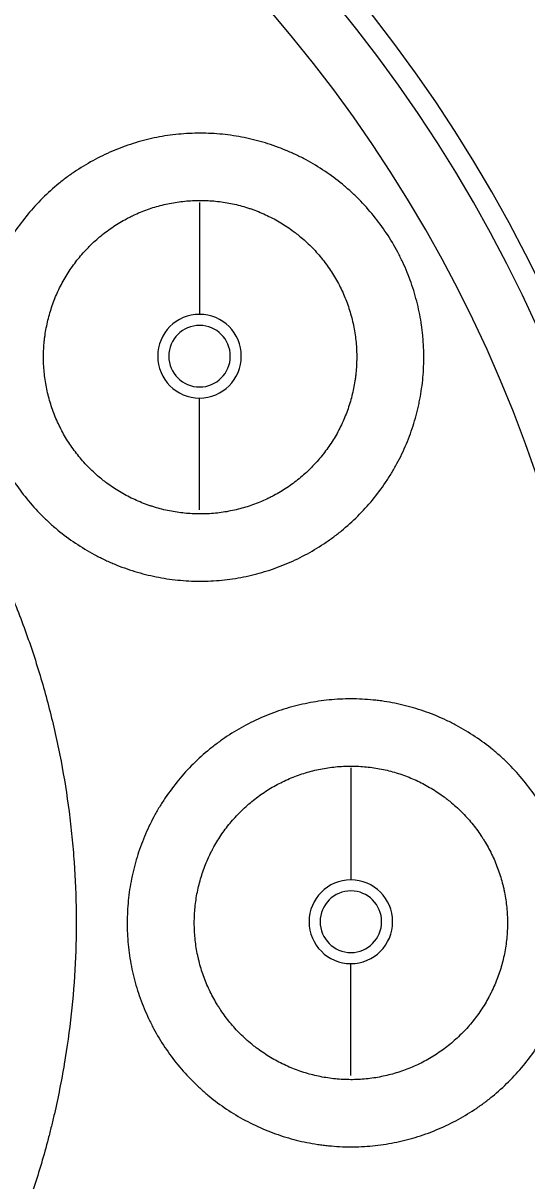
# Model space of a CAD drawing. Extents: x 541 to 1062, y 0 to 382.
# Drawn here: x 910.04 to 919.05, y 271.45 to 292.12 of the extents above; entities that cross this region are included whole.
import ezdxf

# ---------------------------------------------------------------- set-up
doc = ezdxf.new("R2010")
doc.units = 0
doc.header["$LTSCALE"] = 10
doc.header["$MEASUREMENT"] = 0
doc.header["$PDMODE"] = 3
doc.header["$PDSIZE"] = -10
doc.layers.get('0').update_dxf_attribs({"linetype": 'CONTINUOUS'})
doc.layers.get('DEFPOINTS').update_dxf_attribs({"linetype": 'CONTINUOUS'})
doc.layers.add('1', color=7, linetype='CONTINUOUS')
doc.styles.add('Daelim Dimension', font='')
doc.styles.get('Daelim Dimension').set_extended_font_data('NanumGothic')
doc.dimstyles.new('DEFAULT', dxfattribs={"dimscale": 2, "dimtxt": 2, "dimasz": 2, "dimexe": 0, "dimexo": 2, "dimgap": 1, "dimtad": 1, "dimdec": 1, "dimzin": 9, "dimdsep": 46, "dimtxsty": 'Daelim Dimension', "dimcen": 0.5, "dimclrd": 252, "dimclre": 252, "dimclrt": 3, "dimadec": 1, "dimazin": 0, "dimtfac": 1, "dimtdec": 1, "dimtix": 1, "dimtmove": 0, "dimatfit": 3, "dimfxl": 1, "dimtolj": 1, "dimtzin": 1, "dimlwd": 9, "dimlwe": 9, "dimarcsym": 0})

# ---------------------------------------------------------------- blocks, each defined once
blk = doc.blocks.new('*D10')
at = {"color": 5, "linetype": 'ByBlock', "lineweight": 9, "ltscale": 0.5, "transparency": 16777216}
for p, q in [((845.7, 280.073), (845.7, 341.221)), ((849.7, 341.221), (941.7, 341.221)), ((945.7, 280.074), (945.7, 341.221))]:
    blk.add_line(p, q, dxfattribs=at)
at = {"color": 5, "ltscale": 0.5, "transparency": 16777216}
for points in [[(849.7, 341.887), (849.7, 340.554), (845.7, 341.221)], [(941.7, 341.887), (941.7, 340.554), (945.7, 341.221)]]:
    blk.add_solid(points, dxfattribs=at)
at = {"layer": 'DEFPOINTS', "color": 0, "ltscale": 0.5, "transparency": 16777216}
for p in [(945.7, 341.221), (845.7, 276.073), (945.7, 276.074)]:
    blk.add_point(p, dxfattribs=at)
at = {"color": 7, "ltscale": 0.5, "transparency": 16777216, "insert": (895.7, 346.221), "char_height": 6, "attachment_point": 5, "style": 'Daelim Dimension'}
blk.add_mtext('\\A1;%%C100', dxfattribs=at)

msp = doc.modelspace()

# ---------------------------------------------------------------- linework, layer by layer
at = {"layer": '1', "color": 7, "linetype": 'Continuous', "lineweight": 13}
for p, q in [((913.194, 288.921), (913.194, 286.921)), ((913.194, 283.428), (913.194, 285.427)), ((915.9, 278.821), (915.9, 276.821)), ((915.9, 273.328), (915.9, 275.327))]:
    msp.add_line(p, q, dxfattribs=at)
at = {"layer": '1', "color": 7, "linetype": 'Continuous', "lineweight": 18}
for centre, radius, start, end in [((895.7, 276.074), 45.353, 272.3738, 90), ((895.7, 276.074), 41.78, 282.5334, 97.4666), ((895.7, 276.074), 41.2, 272.6477, 90), ((913.194, 286.174), 0.55, 90, 270), ((913.194, 286.174), 0.55, 270, 90), ((915.9, 276.074), 0.55, 90, 270), ((915.9, 276.074), 0.55, 270, 90)]:
    msp.add_arc(centre, radius, start, end, dxfattribs=at)
at = {"layer": '1', "color": 7, "linetype": 'Continuous', "lineweight": 13}
for centre, radius, start, end in [((895.7, 276.074), 26.189, 270, 90), ((895.7, 276.074), 25.813, 0, 90), ((895.7, 276.074), 24.827, 0, 180), ((913.194, 286.174), 0.747, 90, 270), ((913.194, 286.174), 0.747, 270, 90), ((915.9, 276.074), 0.747, 90, 270), ((915.9, 276.074), 0.747, 270, 90), ((895.7, 276.074), 24.827, 180, 0), ((895.7, 276.074), 25.813, 270, 0)]:
    msp.add_arc(centre, radius, start, end, dxfattribs=at)
at = {"layer": '1', "color": 7, "linetype": 'Continuous', "lineweight": 18}
for points, weights in [([(945.7, 276.074), (945.7, 307.335), (922.962, 326.074), (895.7, 326.074)], [0.718695432068, 0.639202599743, 0.732970789054, 1]), ([(928.153, 243.621), (962.121, 277.589), (943.738, 321.97), (895.7, 321.97)], [1, 0.588455621576, 0.588455621576, 1])]:
    msp.add_rational_spline(points, weights, degree=3, dxfattribs=at)
at = {"layer": '1', "color": 7, "linetype": 'Continuous', "lineweight": 13}
for points, knots in [([(895.7, 318.44), (898.473, 318.44), (901.246, 318.167), (906.685, 317.085), (909.351, 316.276), (914.474, 314.154), (916.932, 312.84), (921.543, 309.759), (923.696, 307.992), (927.618, 304.07), (929.385, 301.917), (932.466, 297.306), (933.779, 294.849), (935.902, 289.725), (936.71, 287.059), (937.792, 281.62), (938.065, 278.847), (938.065, 276.074)], [0, 0, 0, 0, 0.125, 0.125, 0.25, 0.25, 0.375, 0.375, 0.5, 0.5, 0.625, 0.625, 0.75, 0.75, 0.875, 0.875, 1, 1, 1, 1]), ([(938.065, 276.074), (938.065, 273.302), (937.792, 270.529), (936.71, 265.09), (935.902, 262.424), (933.779, 257.3), (932.466, 254.843), (929.385, 250.232), (927.618, 248.078), (923.696, 244.157), (921.543, 242.39), (916.932, 239.309), (914.474, 237.995), (909.351, 235.873), (906.685, 235.064), (901.866, 234.106), (899.735, 233.848), (897.597, 233.752)], [0, 0, 0, 0, 0.128669, 0.128669, 0.257338, 0.257338, 0.386007, 0.386007, 0.514676, 0.514676, 0.643345, 0.643345, 0.772014, 0.772014, 0.900684, 0.900684, 1, 1, 1, 1])]:
    msp.add_open_spline(points, degree=3, knots=knots, dxfattribs=at)
at = {"layer": '1', "color": 7, "linetype": 'Continuous', "lineweight": 18}
for points, knots in [([(913.209, 290.156), (913.077, 290.156), (912.946, 290.15), (912.687, 290.125), (912.43, 290.087), (912.177, 290.024), (911.989, 289.968), (911.927, 289.947), (911.803, 289.903), (911.742, 289.88), (911.561, 289.805), (911.325, 289.694), (911.102, 289.562), (910.94, 289.454), (910.859, 289.398), (910.781, 289.339), (910.729, 289.299), (910.703, 289.278), (910.576, 289.174), (910.479, 289.087), (910.294, 288.904), (910.119, 288.712), (909.963, 288.503), (909.871, 288.368), (909.853, 288.34), (909.818, 288.285), (909.8, 288.257), (909.749, 288.172), (909.717, 288.116), (909.623, 287.943), (909.511, 287.708), (909.422, 287.463), (909.364, 287.276), (909.337, 287.181), (909.314, 287.085), (909.299, 287.021), (909.292, 286.989), (909.259, 286.827), (909.239, 286.698), (909.212, 286.438), (909.198, 286.177), (909.21, 285.916), (909.225, 285.752), (909.228, 285.719), (909.236, 285.653), (909.24, 285.62), (909.255, 285.522), (909.266, 285.457), (909.303, 285.264), (909.366, 285.01), (909.453, 284.763), (909.527, 284.581), (909.554, 284.52), (909.61, 284.401), (909.639, 284.341), (909.732, 284.166), (909.867, 283.94), (910.099, 283.624), (910.275, 283.429), (910.392, 283.312), (910.416, 283.289), (910.463, 283.243), (910.536, 283.175), (910.61, 283.111), (910.762, 282.986), (910.972, 282.83), (911.196, 282.695), (911.369, 282.601), (911.428, 282.572), (911.518, 282.529), (911.548, 282.515), (911.608, 282.489), (911.638, 282.476), (911.79, 282.412), (912.036, 282.324), (912.289, 282.26), (912.481, 282.222), (912.545, 282.21), (912.675, 282.191), (912.74, 282.183), (912.937, 282.163), (913.068, 282.156), (913.2, 282.156)], [0, 0, 0, 0, 0.03125, 0.03125, 0.0625, 0.09375, 0.09375, 0.109375, 0.109375, 0.125, 0.125, 0.15625, 0.1875, 0.1875, 0.203125, 0.210938, 0.210938, 0.21875, 0.21875, 0.25, 0.25, 0.28125, 0.3125, 0.3125, 0.320313, 0.320313, 0.328125, 0.328125, 0.34375, 0.34375, 0.375, 0.40625, 0.40625, 0.421875, 0.429688, 0.429688, 0.4375, 0.4375, 0.46875, 0.46875, 0.5, 0.53125, 0.53125, 0.539063, 0.539063, 0.546875, 0.546875, 0.5625, 0.5625, 0.59375, 0.625, 0.625, 0.640625, 0.640625, 0.65625, 0.65625, 0.6875, 0.71875, 0.75, 0.75, 0.757813, 0.757813, 0.765625, 0.78125, 0.78125, 0.8125, 0.84375, 0.84375, 0.859375, 0.859375, 0.867188, 0.867188, 0.875, 0.875, 0.90625, 0.9375, 0.9375, 0.953125, 0.953125, 0.96875, 0.96875, 1, 1, 1, 1]), ([(913.2, 282.156), (913.332, 282.156), (913.463, 282.162), (913.722, 282.188), (913.979, 282.226), (914.232, 282.288), (914.42, 282.345), (914.482, 282.365), (914.606, 282.409), (914.667, 282.433), (914.848, 282.507), (915.084, 282.618), (915.307, 282.751), (915.469, 282.859), (915.55, 282.915), (915.628, 282.974), (915.68, 283.014), (915.706, 283.035), (915.833, 283.138), (915.93, 283.226), (916.115, 283.409), (916.29, 283.601), (916.446, 283.809), (916.538, 283.945), (916.556, 283.972), (916.591, 284.028), (916.609, 284.056), (916.66, 284.14), (916.692, 284.197), (916.786, 284.37), (916.898, 284.605), (916.987, 284.849), (917.045, 285.037), (917.072, 285.131), (917.095, 285.227), (917.11, 285.291), (917.117, 285.324), (917.15, 285.485), (917.17, 285.615), (917.197, 285.875), (917.211, 286.135), (917.199, 286.397), (917.184, 286.561), (917.181, 286.594), (917.173, 286.659), (917.169, 286.692), (917.154, 286.79), (917.143, 286.855), (917.106, 287.049), (917.043, 287.303), (916.956, 287.55), (916.882, 287.732), (916.855, 287.792), (916.799, 287.912), (916.77, 287.971), (916.677, 288.147), (916.542, 288.372), (916.31, 288.688), (916.134, 288.883), (916.017, 289.001), (915.993, 289.024), (915.946, 289.07), (915.873, 289.137), (915.799, 289.202), (915.647, 289.327), (915.437, 289.483), (915.213, 289.618), (915.04, 289.711), (914.981, 289.741), (914.891, 289.783), (914.861, 289.797), (914.801, 289.824), (914.771, 289.837), (914.619, 289.9), (914.373, 289.988), (914.12, 290.052), (913.928, 290.091), (913.864, 290.102), (913.734, 290.122), (913.669, 290.13), (913.472, 290.149), (913.341, 290.156), (913.209, 290.156)], [0, 0, 0, 0, 0.03125, 0.03125, 0.0625, 0.09375, 0.09375, 0.109375, 0.109375, 0.125, 0.125, 0.15625, 0.1875, 0.1875, 0.203125, 0.210938, 0.210938, 0.21875, 0.21875, 0.25, 0.25, 0.28125, 0.3125, 0.3125, 0.320313, 0.320313, 0.328125, 0.328125, 0.34375, 0.34375, 0.375, 0.40625, 0.40625, 0.421875, 0.429688, 0.429688, 0.4375, 0.4375, 0.46875, 0.46875, 0.5, 0.53125, 0.53125, 0.539063, 0.539063, 0.546875, 0.546875, 0.5625, 0.5625, 0.59375, 0.625, 0.625, 0.640625, 0.640625, 0.65625, 0.65625, 0.6875, 0.71875, 0.75, 0.75, 0.757813, 0.757813, 0.765625, 0.78125, 0.78125, 0.8125, 0.84375, 0.84375, 0.859375, 0.859375, 0.867188, 0.867188, 0.875, 0.875, 0.90625, 0.9375, 0.9375, 0.953125, 0.953125, 0.96875, 0.96875, 1, 1, 1, 1]), ([(913.202, 283.356), (913.109, 283.356), (912.926, 283.366), (912.656, 283.406), (912.478, 283.45), (912.369, 283.484), (912.347, 283.491), (912.303, 283.505), (912.281, 283.513), (912.216, 283.536), (912.173, 283.553), (912.046, 283.606), (911.88, 283.684), (911.724, 283.778), (911.609, 283.855), (911.553, 283.894), (911.498, 283.936), (911.461, 283.965), (911.443, 283.979), (911.354, 284.053), (911.218, 284.177), (911.034, 284.38), (910.925, 284.528), (910.848, 284.644), (910.823, 284.683), (910.776, 284.762), (910.753, 284.803), (910.688, 284.925), (910.61, 285.09), (910.549, 285.263), (910.509, 285.395), (910.497, 285.44), (910.475, 285.53), (910.465, 285.575), (910.439, 285.711), (910.412, 285.893), (910.4, 286.166), (910.41, 286.35), (910.421, 286.465), (910.424, 286.488), (910.43, 286.534), (910.44, 286.602), (910.452, 286.67), (910.479, 286.804), (910.524, 286.981), (910.586, 287.153), (910.639, 287.28), (910.658, 287.322), (910.698, 287.405), (910.719, 287.446), (910.784, 287.567), (910.879, 287.723), (910.988, 287.869), (911.075, 287.974), (911.12, 288.026), (911.167, 288.076), (911.198, 288.11), (911.214, 288.126), (911.296, 288.207), (911.432, 288.33), (911.651, 288.491), (911.808, 288.585), (911.909, 288.639), (911.929, 288.649), (911.97, 288.67), (911.991, 288.68), (912.053, 288.709), (912.095, 288.728), (912.222, 288.78), (912.393, 288.841), (912.57, 288.885), (912.704, 288.912), (912.749, 288.919), (912.84, 288.933), (912.885, 288.938), (913.023, 288.952), (913.115, 288.956), (913.207, 288.956)], [0, 0, 0, 0, 0.03125, 0.0625, 0.09375, 0.09375, 0.101563, 0.101563, 0.109375, 0.109375, 0.125, 0.125, 0.15625, 0.1875, 0.1875, 0.203125, 0.210938, 0.210938, 0.21875, 0.21875, 0.25, 0.28125, 0.3125, 0.3125, 0.328125, 0.328125, 0.34375, 0.34375, 0.375, 0.40625, 0.40625, 0.421875, 0.421875, 0.4375, 0.4375, 0.46875, 0.5, 0.53125, 0.53125, 0.539063, 0.539063, 0.546875, 0.5625, 0.5625, 0.59375, 0.625, 0.625, 0.640625, 0.640625, 0.65625, 0.65625, 0.6875, 0.71875, 0.71875, 0.734375, 0.742188, 0.742188, 0.75, 0.75, 0.78125, 0.8125, 0.84375, 0.84375, 0.851562, 0.851562, 0.859375, 0.859375, 0.875, 0.875, 0.90625, 0.9375, 0.9375, 0.953125, 0.953125, 0.96875, 0.96875, 1, 1, 1, 1]), ([(913.207, 288.956), (913.3, 288.956), (913.483, 288.947), (913.753, 288.907), (913.93, 288.862), (914.04, 288.829), (914.062, 288.822), (914.106, 288.807), (914.128, 288.8), (914.193, 288.776), (914.236, 288.76), (914.363, 288.707), (914.529, 288.628), (914.685, 288.534), (914.8, 288.458), (914.856, 288.418), (914.911, 288.376), (914.948, 288.348), (914.966, 288.333), (915.055, 288.26), (915.191, 288.136), (915.375, 287.932), (915.484, 287.784), (915.561, 287.669), (915.586, 287.63), (915.633, 287.55), (915.656, 287.51), (915.721, 287.388), (915.799, 287.222), (915.86, 287.049), (915.899, 286.917), (915.912, 286.873), (915.934, 286.783), (915.944, 286.738), (915.97, 286.602), (915.997, 286.42), (916.009, 286.146), (915.999, 285.963), (915.988, 285.848), (915.985, 285.825), (915.979, 285.779), (915.969, 285.71), (915.957, 285.643), (915.93, 285.508), (915.885, 285.331), (915.823, 285.16), (915.77, 285.033), (915.751, 284.991), (915.711, 284.907), (915.69, 284.866), (915.625, 284.745), (915.53, 284.589), (915.421, 284.444), (915.334, 284.338), (915.289, 284.286), (915.242, 284.236), (915.211, 284.203), (915.195, 284.186), (915.113, 284.105), (914.977, 283.983), (914.758, 283.821), (914.601, 283.728), (914.5, 283.674), (914.48, 283.663), (914.439, 283.643), (914.418, 283.633), (914.356, 283.603), (914.314, 283.585), (914.187, 283.533), (914.016, 283.472), (913.839, 283.428), (913.705, 283.401), (913.66, 283.393), (913.569, 283.38), (913.524, 283.374), (913.386, 283.361), (913.294, 283.356), (913.202, 283.356)], [0, 0, 0, 0, 0.03125, 0.0625, 0.09375, 0.09375, 0.101563, 0.101563, 0.109375, 0.109375, 0.125, 0.125, 0.15625, 0.1875, 0.1875, 0.203125, 0.210938, 0.210938, 0.21875, 0.21875, 0.25, 0.28125, 0.3125, 0.3125, 0.328125, 0.328125, 0.34375, 0.34375, 0.375, 0.40625, 0.40625, 0.421875, 0.421875, 0.4375, 0.4375, 0.46875, 0.5, 0.53125, 0.53125, 0.539062, 0.539062, 0.546875, 0.5625, 0.5625, 0.59375, 0.625, 0.625, 0.640625, 0.640625, 0.65625, 0.65625, 0.6875, 0.71875, 0.71875, 0.734375, 0.742187, 0.742187, 0.75, 0.75, 0.78125, 0.8125, 0.84375, 0.84375, 0.851562, 0.851562, 0.859375, 0.859375, 0.875, 0.875, 0.90625, 0.9375, 0.9375, 0.953125, 0.953125, 0.96875, 0.96875, 1, 1, 1, 1]), ([(909.626, 282.383), (909.752, 282.105), (909.869, 281.825), (910.085, 281.26), (910.284, 280.691), (910.531, 279.823), (910.661, 279.236), (910.774, 278.644), (910.822, 278.345), (910.88, 277.894), (910.898, 277.744), (910.92, 277.516), (910.927, 277.441), (910.94, 277.289), (910.97, 276.909), (910.997, 276.229), (910.979, 275.325), (910.908, 274.426), (910.784, 273.531), (910.666, 272.938), (910.581, 272.568), (910.563, 272.494), (910.527, 272.346), (910.508, 272.272), (910.45, 272.051), (910.41, 271.904), (910.281, 271.468), (910.093, 270.894), (909.763, 270.054), (909.383, 269.236), (909.098, 268.704), (908.796, 268.181), (908.637, 267.922), (908.428, 267.604), (908.385, 267.541), (908.3, 267.415), (908.17, 267.227), (908.037, 267.043), (907.765, 266.68), (907.39, 266.207), (906.988, 265.759), (906.574, 265.324), (906.147, 264.9), (905.694, 264.501), (905.344, 264.211), (905.167, 264.068), (904.986, 263.929), (904.864, 263.837), (904.803, 263.791), (904.496, 263.566), (904.247, 263.395), (903.74, 263.067), (903.224, 262.756), (902.426, 262.335), (901.878, 262.087), (901.321, 261.854), (901.039, 261.745), (900.681, 261.62), (900.609, 261.595), (900.464, 261.547), (900.392, 261.524), (900.174, 261.455), (900.028, 261.411), (899.589, 261.286), (899.001, 261.138), (898.405, 261.024), (897.805, 260.929), (897.504, 260.89), (897.2, 260.86)], [0, 0, 0, 0, 0.03125, 0.03125, 0.0625, 0.09375, 0.125, 0.125, 0.15625, 0.15625, 0.171875, 0.171875, 0.179688, 0.179688, 0.1875, 0.21875, 0.25, 0.28125, 0.3125, 0.34375, 0.34375, 0.351563, 0.351563, 0.359375, 0.359375, 0.375, 0.375, 0.40625, 0.4375, 0.46875, 0.5, 0.5, 0.53125, 0.53125, 0.539063, 0.539063, 0.546875, 0.5625, 0.5625, 0.59375, 0.625, 0.625, 0.65625, 0.6875, 0.6875, 0.703125, 0.710938, 0.710938, 0.71875, 0.71875, 0.75, 0.75, 0.78125, 0.8125, 0.84375, 0.84375, 0.875, 0.875, 0.882813, 0.882813, 0.890625, 0.890625, 0.90625, 0.90625, 0.9375, 0.96875, 0.96875, 1, 1, 1, 1]), ([(915.904, 280.053), (915.773, 280.054), (915.642, 280.047), (915.383, 280.022), (915.127, 279.984), (914.874, 279.922), (914.686, 279.865), (914.624, 279.845), (914.5, 279.801), (914.438, 279.777), (914.257, 279.703), (914.021, 279.592), (913.798, 279.459), (913.635, 279.351), (913.555, 279.295), (913.476, 279.235), (913.424, 279.195), (913.398, 279.174), (913.27, 279.07), (913.076, 278.895), (912.812, 278.606), (912.656, 278.396), (912.564, 278.26), (912.546, 278.233), (912.51, 278.177), (912.493, 278.149), (912.442, 278.064), (912.409, 278.007), (912.316, 277.833), (912.203, 277.597), (912.114, 277.351), (912.057, 277.163), (912.03, 277.068), (912.007, 276.972), (911.992, 276.907), (911.985, 276.875), (911.953, 276.713), (911.933, 276.583), (911.907, 276.322), (911.901, 276.192), (911.9, 275.93), (911.906, 275.799), (911.925, 275.601), (911.933, 275.535), (911.953, 275.405), (911.964, 275.34), (912.002, 275.147), (912.066, 274.893), (912.154, 274.646), (912.229, 274.464), (912.256, 274.404), (912.298, 274.315), (912.312, 274.285), (912.342, 274.226), (912.418, 274.079), (912.57, 273.827), (912.725, 273.617), (912.891, 273.415), (912.979, 273.318), (913.096, 273.201), (913.119, 273.178), (913.167, 273.133), (913.239, 273.066), (913.313, 273.002), (913.465, 272.878), (913.674, 272.723), (913.898, 272.588), (914.071, 272.496), (914.129, 272.466), (914.249, 272.41), (914.308, 272.383), (914.49, 272.308), (914.735, 272.22), (914.987, 272.157), (915.178, 272.119), (915.274, 272.102), (915.372, 272.088), (915.437, 272.08), (915.47, 272.077), (915.633, 272.06), (915.765, 272.054), (915.896, 272.053)], [0, 0, 0, 0, 0.03125, 0.03125, 0.0625, 0.09375, 0.09375, 0.109375, 0.109375, 0.125, 0.125, 0.15625, 0.1875, 0.1875, 0.203125, 0.210938, 0.210938, 0.21875, 0.21875, 0.25, 0.28125, 0.3125, 0.3125, 0.320313, 0.320313, 0.328125, 0.328125, 0.34375, 0.34375, 0.375, 0.40625, 0.40625, 0.421875, 0.429688, 0.429688, 0.4375, 0.4375, 0.46875, 0.46875, 0.5, 0.5, 0.53125, 0.53125, 0.546875, 0.546875, 0.5625, 0.5625, 0.59375, 0.625, 0.625, 0.640625, 0.640625, 0.648438, 0.648438, 0.65625, 0.6875, 0.71875, 0.71875, 0.75, 0.75, 0.757812, 0.757812, 0.765625, 0.78125, 0.78125, 0.8125, 0.84375, 0.84375, 0.859375, 0.859375, 0.875, 0.875, 0.90625, 0.9375, 0.9375, 0.953125, 0.960937, 0.960937, 0.96875, 0.96875, 1, 1, 1, 1]), ([(915.896, 272.053), (916.028, 272.053), (916.158, 272.06), (916.417, 272.085), (916.674, 272.123), (916.927, 272.185), (917.114, 272.242), (917.177, 272.262), (917.301, 272.306), (917.362, 272.33), (917.544, 272.404), (917.779, 272.515), (918.003, 272.648), (918.166, 272.756), (918.246, 272.812), (918.325, 272.872), (918.377, 272.912), (918.402, 272.933), (918.53, 273.037), (918.725, 273.212), (918.988, 273.501), (919.145, 273.71), (919.237, 273.847), (919.255, 273.874), (919.29, 273.93), (919.308, 273.958), (919.359, 274.043), (919.392, 274.1), (919.485, 274.274), (919.597, 274.51), (919.686, 274.756), (919.744, 274.944), (919.77, 275.039), (919.794, 275.135), (919.808, 275.2), (919.815, 275.232), (919.848, 275.394), (919.867, 275.524), (919.893, 275.785), (919.9, 275.915), (919.9, 276.177), (919.894, 276.308), (919.875, 276.505), (919.867, 276.571), (919.848, 276.702), (919.837, 276.767), (919.798, 276.96), (919.735, 277.214), (919.647, 277.461), (919.572, 277.643), (919.545, 277.703), (919.503, 277.792), (919.488, 277.822), (919.458, 277.881), (919.382, 278.028), (919.231, 278.28), (919.075, 278.49), (918.91, 278.692), (918.822, 278.789), (918.705, 278.906), (918.681, 278.929), (918.634, 278.974), (918.561, 279.041), (918.487, 279.105), (918.336, 279.229), (918.126, 279.384), (917.903, 279.518), (917.73, 279.611), (917.671, 279.641), (917.552, 279.697), (917.492, 279.724), (917.311, 279.799), (917.066, 279.886), (916.814, 279.95), (916.622, 279.988), (916.526, 280.005), (916.429, 280.019), (916.364, 280.027), (916.331, 280.03), (916.167, 280.047), (916.036, 280.053), (915.904, 280.053)], [0, 0, 0, 0, 0.03125, 0.03125, 0.0625, 0.09375, 0.09375, 0.109375, 0.109375, 0.125, 0.125, 0.15625, 0.1875, 0.1875, 0.203125, 0.210938, 0.210938, 0.21875, 0.21875, 0.25, 0.28125, 0.3125, 0.3125, 0.320313, 0.320313, 0.328125, 0.328125, 0.34375, 0.34375, 0.375, 0.40625, 0.40625, 0.421875, 0.429688, 0.429688, 0.4375, 0.4375, 0.46875, 0.46875, 0.5, 0.5, 0.53125, 0.53125, 0.546875, 0.546875, 0.5625, 0.5625, 0.59375, 0.625, 0.625, 0.640625, 0.640625, 0.648438, 0.648438, 0.65625, 0.6875, 0.71875, 0.71875, 0.75, 0.75, 0.757813, 0.757813, 0.765625, 0.78125, 0.78125, 0.8125, 0.84375, 0.84375, 0.859375, 0.859375, 0.875, 0.875, 0.90625, 0.9375, 0.9375, 0.953125, 0.960938, 0.960938, 0.96875, 0.96875, 1, 1, 1, 1]), ([(915.897, 273.253), (915.805, 273.254), (915.714, 273.258), (915.533, 273.276), (915.353, 273.303), (915.176, 273.347), (915.045, 273.387), (915.001, 273.401), (914.914, 273.432), (914.872, 273.449), (914.745, 273.501), (914.58, 273.579), (914.424, 273.673), (914.31, 273.749), (914.254, 273.788), (914.199, 273.83), (914.162, 273.858), (914.144, 273.872), (914.055, 273.946), (913.919, 274.069), (913.735, 274.271), (913.626, 274.418), (913.562, 274.514), (913.549, 274.533), (913.524, 274.572), (913.512, 274.592), (913.476, 274.651), (913.454, 274.691), (913.388, 274.813), (913.31, 274.978), (913.248, 275.151), (913.208, 275.282), (913.19, 275.349), (913.174, 275.416), (913.163, 275.461), (913.159, 275.484), (913.136, 275.598), (913.109, 275.78), (913.096, 276.054), (913.105, 276.238), (913.118, 276.376), (913.124, 276.422), (913.138, 276.513), (913.146, 276.559), (913.173, 276.694), (913.218, 276.871), (913.28, 277.044), (913.333, 277.171), (913.351, 277.213), (913.381, 277.276), (913.391, 277.297), (913.412, 277.338), (913.466, 277.44), (913.572, 277.617), (913.736, 277.837), (913.859, 277.973), (913.958, 278.07), (913.991, 278.102), (914.059, 278.164), (914.094, 278.193), (914.2, 278.28), (914.347, 278.388), (914.503, 278.482), (914.625, 278.546), (914.666, 278.567), (914.749, 278.606), (914.791, 278.625), (914.918, 278.677), (915.09, 278.738), (915.266, 278.782), (915.4, 278.809), (915.445, 278.817), (915.536, 278.83), (915.582, 278.836), (915.719, 278.849), (915.811, 278.854), (915.903, 278.853)], [0, 0, 0, 0, 0.03125, 0.03125, 0.0625, 0.09375, 0.09375, 0.109375, 0.109375, 0.125, 0.125, 0.15625, 0.1875, 0.1875, 0.203125, 0.210937, 0.210937, 0.21875, 0.21875, 0.25, 0.28125, 0.3125, 0.3125, 0.320312, 0.320312, 0.328125, 0.328125, 0.34375, 0.34375, 0.375, 0.40625, 0.40625, 0.421875, 0.429687, 0.429687, 0.4375, 0.4375, 0.46875, 0.5, 0.53125, 0.53125, 0.546875, 0.546875, 0.5625, 0.5625, 0.59375, 0.625, 0.625, 0.640625, 0.640625, 0.648437, 0.648437, 0.65625, 0.6875, 0.71875, 0.75, 0.75, 0.765625, 0.765625, 0.78125, 0.78125, 0.8125, 0.84375, 0.84375, 0.859375, 0.859375, 0.875, 0.875, 0.90625, 0.9375, 0.9375, 0.953125, 0.953125, 0.96875, 0.96875, 1, 1, 1, 1]), ([(915.903, 278.853), (915.995, 278.853), (916.087, 278.849), (916.268, 278.831), (916.448, 278.804), (916.624, 278.76), (916.756, 278.72), (916.799, 278.706), (916.886, 278.675), (916.929, 278.658), (917.056, 278.606), (917.221, 278.528), (917.377, 278.434), (917.491, 278.358), (917.547, 278.319), (917.602, 278.277), (917.638, 278.249), (917.656, 278.234), (917.746, 278.161), (917.882, 278.038), (918.066, 277.836), (918.175, 277.689), (918.239, 277.593), (918.252, 277.574), (918.276, 277.535), (918.289, 277.515), (918.324, 277.456), (918.347, 277.416), (918.412, 277.294), (918.49, 277.129), (918.552, 276.956), (918.592, 276.825), (918.611, 276.758), (918.627, 276.691), (918.637, 276.645), (918.642, 276.623), (918.664, 276.509), (918.691, 276.327), (918.705, 276.053), (918.696, 275.869), (918.682, 275.731), (918.676, 275.685), (918.663, 275.594), (918.655, 275.548), (918.628, 275.413), (918.583, 275.235), (918.521, 275.063), (918.468, 274.936), (918.449, 274.894), (918.419, 274.831), (918.409, 274.81), (918.388, 274.769), (918.335, 274.666), (918.228, 274.49), (918.065, 274.27), (917.941, 274.134), (917.843, 274.037), (917.809, 274.005), (917.741, 273.943), (917.707, 273.913), (917.6, 273.827), (917.454, 273.719), (917.297, 273.625), (917.176, 273.56), (917.135, 273.54), (917.051, 273.501), (917.009, 273.482), (916.882, 273.43), (916.711, 273.369), (916.534, 273.325), (916.4, 273.298), (916.355, 273.29), (916.264, 273.277), (916.219, 273.271), (916.081, 273.258), (915.989, 273.253), (915.897, 273.253)], [0, 0, 0, 0, 0.03125, 0.03125, 0.0625, 0.09375, 0.09375, 0.109375, 0.109375, 0.125, 0.125, 0.15625, 0.1875, 0.1875, 0.203125, 0.210938, 0.210938, 0.21875, 0.21875, 0.25, 0.28125, 0.3125, 0.3125, 0.320313, 0.320313, 0.328125, 0.328125, 0.34375, 0.34375, 0.375, 0.40625, 0.40625, 0.421875, 0.429688, 0.429688, 0.4375, 0.4375, 0.46875, 0.5, 0.53125, 0.53125, 0.546875, 0.546875, 0.5625, 0.5625, 0.59375, 0.625, 0.625, 0.640625, 0.640625, 0.648438, 0.648438, 0.65625, 0.6875, 0.71875, 0.75, 0.75, 0.765625, 0.765625, 0.78125, 0.78125, 0.8125, 0.84375, 0.84375, 0.859375, 0.859375, 0.875, 0.875, 0.90625, 0.9375, 0.9375, 0.953125, 0.953125, 0.96875, 0.96875, 1, 1, 1, 1])]:
    msp.add_open_spline(points, degree=3, knots=knots, dxfattribs=at)

# ---------------------------------------------------------------- dimensions: what is measured, and where the dimension line sits
at = {"ltscale": 0.5}
dim = msp.add_linear_dim(base=(945.7, 341.221), p1=(845.7, 276.073), p2=(945.7, 276.074), text='%%C<>', dimstyle='DEFAULT', override={"dimtxt": 3, "dimclrd": 5, "dimclre": 5, "dimclrt": 7, "dimfxl": 1.25, "dimarcsym": 1}, dxfattribs=at)
dim.commit()
dim.dimension.update_dxf_attribs({"geometry": '*D10', "text_midpoint": (895.7, 346.221)})

doc.saveas('drawing.dxf')
